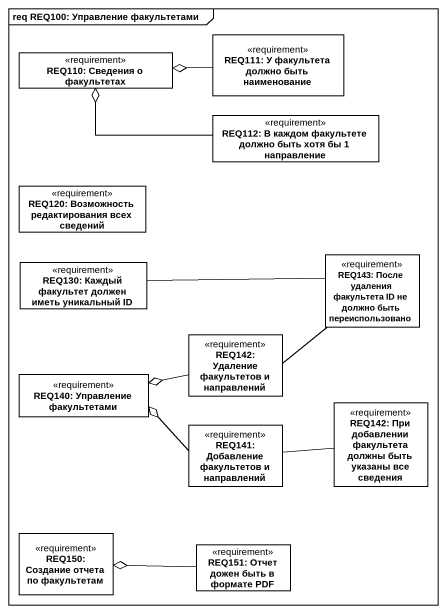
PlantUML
@startuml
mainframe req REQ100: Управление факультетами
hide circle
hide empty members
class "REQ110: Сведения о факультетах" as REQ110_Сведения_о <<requirement>>
class "REQ111: У факультета должно быть наименование" as REQ111_У_факультета_должно <<requirement>>
class "REQ112: В каждом факультете должно быть хотя бы 1 направление" as REQ112_В_каждом_факультете <<requirement>>
class "REQ120: Возможность редактирования всех сведений" as REQ120_Возможность <<requirement>>
class "REQ143: После удаления факультета ID не должно быть переиспользовано" as REQ143_После_удаления <<requirement>>
class "REQ130: Каждый факультет должен иметь уникальный ID" as REQ130_Каждый_факультет <<requirement>>
class "REQ142: Удаление факультетов и направлений" as REQ142_Удаление_факультетов <<requirement>>
class "REQ140: Управление факультетами" as REQ140_Управление <<requirement>>
class "REQ142: При добавлении факультета должны быть указаны все сведения" as REQ142_При_добавлении <<requirement>>
class "REQ141: Добавление факультетов и направлений" as REQ141_Добавление <<requirement>>
class "REQ150: Создание отчета по факультетам" as REQ150_Создание_отчета_по <<requirement>>
class "REQ151: Отчет дожен быть в формате PDF" as REQ151_Отчет_дожен_быть_в <<requirement>>
REQ111_У_факультета_должно -left-o REQ110_Сведения_о
REQ112_В_каждом_факультете -left-o REQ110_Сведения_о
REQ143_После_удаления -left- REQ130_Каждый_факультет
REQ142_Удаление_факультетов -right- REQ143_После_удаления
REQ142_Удаление_факультетов -left-o REQ140_Управление
REQ141_Добавление -left-o REQ140_Управление
REQ141_Добавление -right- REQ142_При_добавлении
REQ151_Отчет_дожен_быть_в -left-o REQ150_Создание_отчета_по
@enduml
